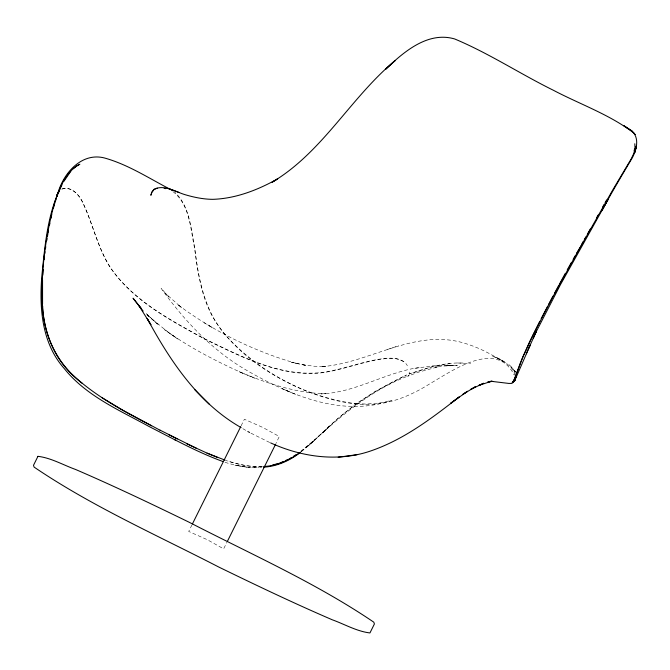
<?xml version="1.0" encoding="UTF-8"?>
<svg xmlns="http://www.w3.org/2000/svg" width="670" height="670" viewBox="0 0 670 670"><rect width="100%" height="100%" fill="white"/><g stroke="black" fill="none" stroke-linecap="round" stroke-linejoin="round"><path stroke-width="0.5" stroke-dasharray="3.35 2.51" d="M191.947 524.903L188.697 531.444L207.156 539.643L223.654 548.864L226.904 542.315M241.133 425.81L244.383 419.261L262.841 427.468L279.281 436.497L276.099 443.23M301.115 451.84L313.82 440.994L330.427 425.484L322.287 433.088C346.449 408.524 375.518 389.789 406.472 374.999L375.284 391.33L356.046 403.809L339.037 417.485L313.996 440.282L300.378 451.672M301.483 451.262L314.331 440.508L306.625 447.258C337.395 418.943 369.338 390.501 409.127 375.585L407.67 376.205L418.708 372.093L438.49 366.724L435.023 367.353L443.188 366.046L457.35 365.535L432.108 365.853L413.784 368.642M515.188 375.602C512.274 364.396 500.708 359.924 491.579 354.79C481.713 349.313 471.219 344.874 460.282 342.043C411.765 329.933 368.14 363.576 321.005 366.716L325.637 366.515L313.903 366.214L302.522 364.689L291.643 362.311L295.772 363.241C253.377 351.03 212.968 331.005 177.659 304.548L181.386 307.513L165.23 293.226L168.639 296.776L161.102 288.267C184.342 320.788 212.248 350.586 247.222 370.652C290.068 395.267 342.094 417.552 391.623 400.409L378.852 403.064L366.138 404.077L354.095 403.499L355.896 403.667C307.053 397.352 260.99 372.989 227.323 337.194C204.827 312.89 198.471 279.323 194.694 247.565C190.883 228.738 189.828 206.368 174.97 192.391M387.21 349.564L398.575 345.787M419.144 367.478C385.384 372.47 355.469 392.695 321.072 393.885L325.846 393.759C295.73 393.181 266.66 383.232 239.156 371.708L254.592 378.148L250.438 376.44M62.159 188.873C71.087 186.109 78.398 194.066 82.125 201.234C92.695 222.716 97.276 246.853 110.215 267.213C132.995 300.512 169.954 319.833 204.467 338.752C242.138 356.875 282.681 378.609 325.888 371.925C346.097 368.383 365.368 360.51 385.828 358.266C393.474 357.855 403.089 358.207 407.394 365.694M61.699 189.174C70.71 186.017 78.382 193.94 82.1 201.31C92.636 222.809 97.192 246.954 110.131 267.33C132.911 300.713 169.937 320.076 204.509 339.02C239.24 355.845 275.713 374.982 315.386 373.45C336.717 371.884 356.708 363.609 377.595 359.673C386.64 358.45 397.787 356.356 405.291 362.989M450.181 363.483L431.832 366.909L409.186 374.002L409.261 371.415L409.186 374.002C427.15 367.822 445.776 361.733 465.047 363.173M262.548 466.429C250.756 467.367 239.039 464.411 227.817 461.086M225.028 462.3C236.811 466.094 249.332 468.338 261.736 467.358M261.769 466.697C249.567 467.208 237.415 464.327 225.924 460.416M450.684 365.485L445.408 365.46L457.35 365.535M457.677 362.972L470.667 363.785M246.711 467.157L234.994 465.173L246.711 467.157L258.854 467.627M302.522 364.689L306.701 365.594L291.643 362.311M295.612 394.337L282.162 388.717L291.509 392.645M269.7 442.51L250.53 432.979M243.001 373.366C215.656 361.038 188.814 347.169 164.443 329.581L177.651 338.978L166.88 331.215L146.495 314.389L158.639 325.076L145.784 313.192L148.656 316.106M242.833 428.674L246.937 431.019M209.291 325.838L212.968 327.982L204.082 322.756M172.977 191.628C189.778 204.601 190.389 228.47 194.451 247.615C197.792 271.04 200.858 295.177 212.373 316.265C232.666 351.038 267.916 374.739 304.281 390.325C324.682 398.256 346.156 404.554 368.215 404.579C390.694 404.32 411.782 395.208 430.5 383.366C453.029 370.309 496.478 339.38 514.158 375.007M515.213 371.967L509.46 364.849L515.691 371.925L513.396 369.22L516.034 374.647M497.86 358.283L492.467 356.013L504.033 361.616L497.86 358.283L499.845 359.279L505.791 362.822L497.86 358.283"/><path stroke-width="1" d="M42.545 280.144L42.562 303.971M42.771 275.244L43.19 269.491M44.086 259.734L44.521 255.747M514.669 378.45L512.634 382.335L514.434 381.289L515.766 376.473M44.739 253.763L45.032 251.736M45.476 248.687L45.769 246.66M46.733 240.614L47.076 238.612M47.419 236.611L47.939 233.612M48.114 232.649L48.475 230.74M49.538 225.011L49.89 223.093M50.937 218.303L51.774 214.475M634.096 150.8L634.641 148.824M53.307 208.529L54.965 202.482M515.506 378.29L514.326 381.121L515.967 376.816L514.434 381.289L530.196 345.025L526.277 353.827M55.309 201.502L55.995 199.526M57.017 196.57C61.766 174.778 81.305 150.784 106.011 158.413C129.821 165.373 150.817 179.46 172.734 190.59M151.655 193.027L150.859 195.288L151.881 192.072L154.05 189.283C164.435 184.225 175.423 191.905 185.381 194.777C194.292 197.399 203.487 199.275 212.8 199.333C235.748 198.605 257.866 189.987 277.673 178.848L272.104 182.24C322.764 152.073 350.578 97.619 395.158 60.576L385.794 69.102C403.709 51.908 427.904 31.071 454.695 38.969C488.974 53.29 520.129 73.876 553.386 90.266C580.153 104.344 609.675 114.553 633.778 132.987C639.188 140.248 636.123 150.683 632.17 158.053C621.802 175.481 611.476 192.935 601.76 210.74M514.987 377.637L520.858 361.624M521.235 360.661L529.325 342.395M533.27 338.3L536.561 330.863L528.931 347.881M61.958 184.786L58.391 192.633L59.203 191.293M535.975 332.194L560.363 284.817L608.151 199.342L602.263 209.903M529.752 341.507L539.794 321.282M192.407 523.965L240.672 426.74M227.373 541.385L275.63 444.16M59.228 190.54L56.556 195.791L59.228 190.54C47.034 217.222 44.789 247.389 41.808 276.258C39.279 308.309 41.833 343.358 64.253 368.542C85.986 395.803 119.026 410.007 148.874 426.405C173.287 438.817 197.323 452.258 223.135 461.596M541.151 318.669L547.633 306.232M548.604 304.389L552.968 296.14M554.425 293.427L558.78 285.303M559.283 284.39L565.271 273.41M567.247 269.868L571.2 262.782M63.901 181.319L70.785 171.302M587.322 234.291L590.312 228.972M596.643 217.708L598.143 215.036M581.836 243.989L583.336 241.351M584.332 239.592L585.823 236.946M602.64 207.047L604.139 204.392M605.136 202.616L606.635 199.962M573.152 259.332L575.103 255.89M576.569 253.302L581.51 245.12L576.594 253.754M576.736 253.545L552.122 298.2L533.647 333.844L523.195 356.256L513.228 382.335L511.813 383.399L508.84 383.433L491.529 381.339L488.514 381.716L492.827 381.381L487.76 381.883M581.384 245.354L612.983 189.543L631.106 159.075L633.661 153.798L635.051 148.958L634.8 143.748M514.769 379.463L512.634 382.335M151.914 192.273L154.008 189.568L157.232 188.144M73.189 168.723L75.945 166.512M300.311 452.468C289.792 460.617 277.062 466.395 263.662 467.174M299.85 452.518C289.356 460.173 276.945 465.834 263.829 466.504M289.147 458.958L290.906 457.878M293.544 456.253L296.182 454.629M76.631 165.959L79.06 164.619M79.864 164.175C65.509 171.562 59.647 188.304 54.63 202.6C47.026 230.396 42.62 259.148 42.043 287.974C40.661 319.473 48.751 353.132 72.829 375.033C95.802 396.523 123.925 411.221 151.52 425.81M279.733 463.129L283.502 461.463M285.378 460.625L288.201 459.369M512.165 382.403L513.187 382.034M270.63 442.895C302.011 457.216 338.559 462.333 371.607 450.642C404.37 439.235 432.1 418.038 459.151 396.967L450.466 403.441L467.509 391.263L462.442 394.655L475.641 386.598L470.633 389.463L483.681 383.248L478.74 385.451L491.671 381.188L488.514 381.716M272.774 464.955L278.745 463.397M338.166 457.242L357.001 454.679M164.133 188.354L165.875 188.647M225.17 460.19L206.846 453.029L186.687 443.733M179.024 192.466L168.681 188.639M207.013 453.138L217.583 457.493M196.461 448.339L159.979 430.115M174.359 439.545L175.49 440.106M168.438 434.503L177.173 438.967M160.088 430.241L123.121 410.417L102.225 397.829M247.833 431.505L249.634 432.485M241.116 427.602C198.178 403.189 170.121 360.854 147.166 318.434L150.867 324.69M82.293 383.382C58.223 365.175 43.45 336.189 42.679 306.048M194.526 389.463L209.593 404.563M140.826 307.982L133.045 298.209L143.129 311.056M138.238 304.54L150.859 324.716M636.065 147.358L634.733 152.525L636.5 145.666L636.065 147.358M37.956 456.329L33.5 465.307L34.103 467.099C92.05 506.403 156.663 535.003 218.78 567.046C256.3 585.312 293.971 603.293 332.303 619.8C344.732 624.273 356.708 631.341 369.949 632.949L374.404 623.971L373.793 622.179C315.846 582.875 251.242 554.274 189.124 522.231C151.604 503.966 113.925 485.984 75.593 469.477C63.173 465.005 51.196 457.937 37.956 456.329M625.537 126.806L624.046 125.851L631.885 130.943L635.043 134.469L631.885 130.943L625.537 126.806M140.759 308.074L139.327 306.642L140.767 308.099"/></g></svg>
